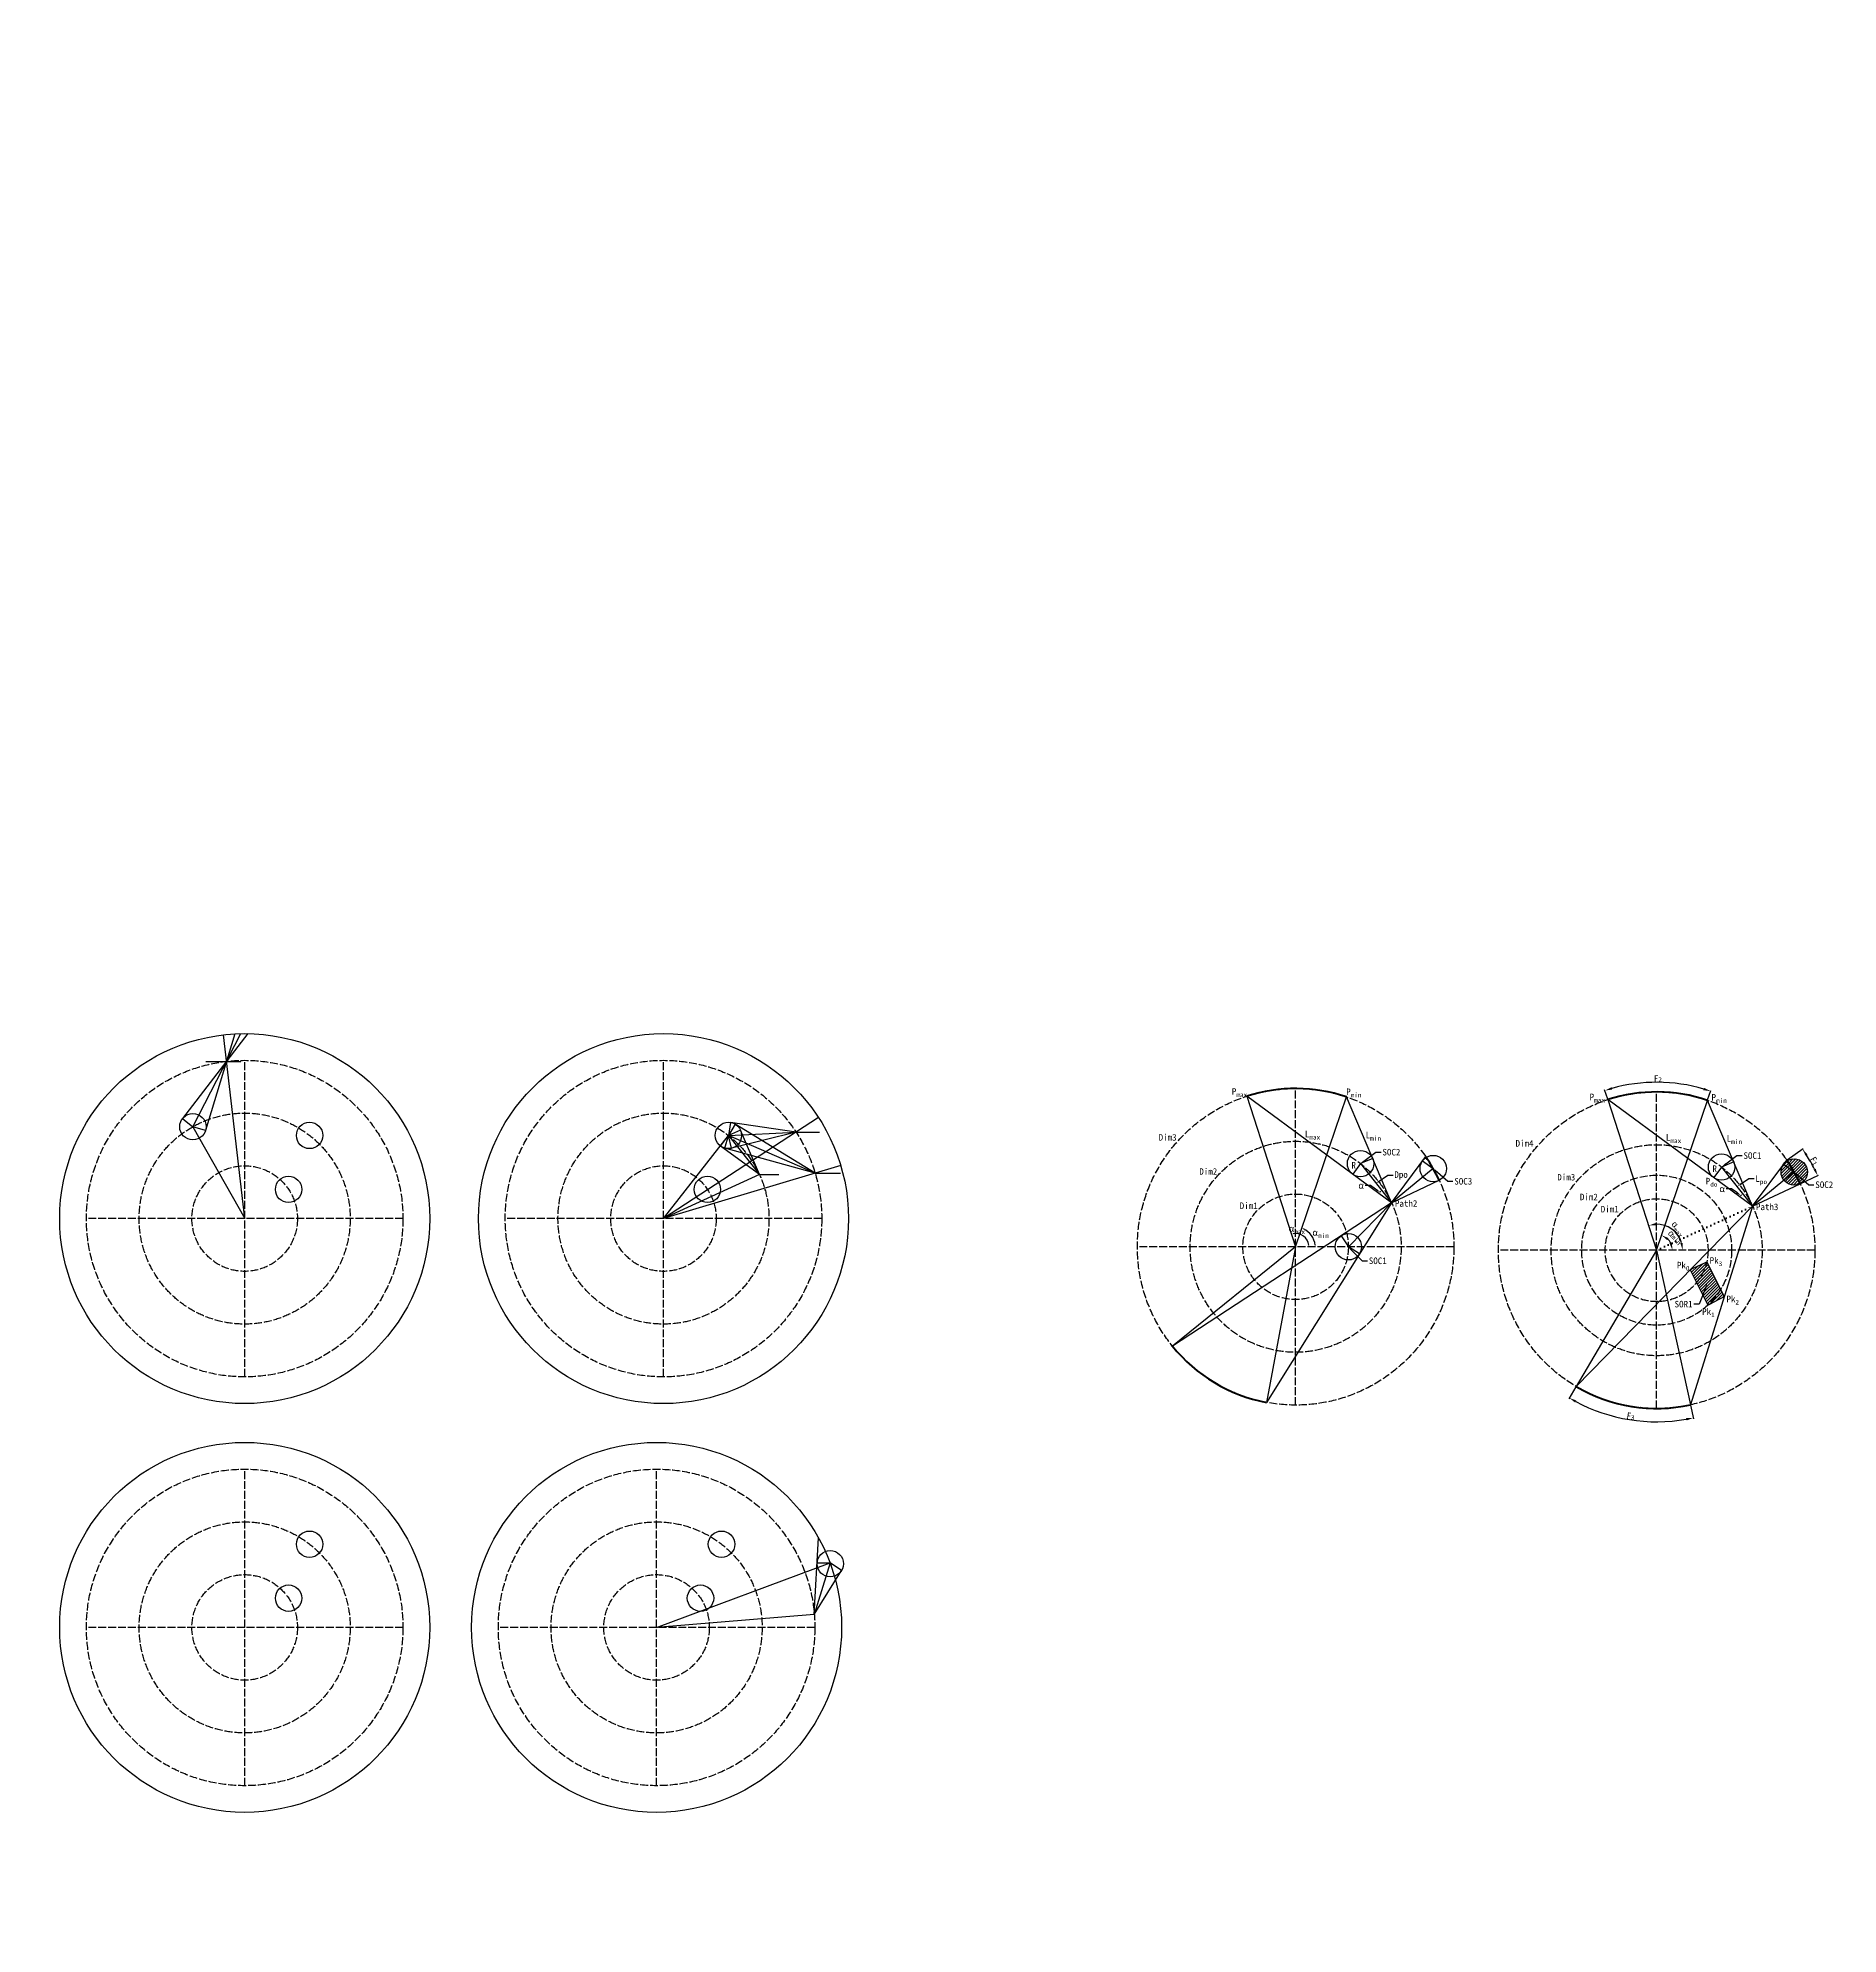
# Model space of a CAD drawing. Header units: millimetres. Extents: x 3921 to 9559, y -3868 to 8803.
# Drawn here: x 6829 to 9559, y 3052 to 5928 of the extents above; entities that cross this region are included whole.
import ezdxf
from ezdxf import colors
from ezdxf.entities.mleader import LeaderData, LeaderLine
from ezdxf.math import Vec2, Vec3

# ---------------------------------------------------------------- set-up
doc = ezdxf.new("R2010")
doc.units = ezdxf.units.MM
doc.linetypes.add('ACAD_ISO02W100', pattern=[15, 12, -3])
doc.linetypes.add('DOT2', pattern=[3.175, 0, -3.175])
for name, color, linetype in [('1', 3, 'Continuous'), ('极径圆', 7, 'ACAD_ISO02W100'), ('障碍物圆', 1, 'Continuous')]:
    doc.layers.add(name, color=color, linetype=linetype)
doc.styles.get("Standard").update_dxf_attribs({"font": ''})
doc.styles.get('Standard').set_extended_font_data('SimSun')
doc.dimstyles.new('ISO-25', dxfattribs={"dimtxt": 2.5, "dimasz": 2.5, "dimexe": 1.25, "dimexo": 0.625, "dimtad": 1, "dimtxsty": 'Standard', "dimcen": 2.5, "dimadec": 0, "dimazin": 0, "dimtfac": 1, "dimtmove": 0, "dimatfit": 3, "dimfxl": 1, "dimarcsym": 0})

# ---------------------------------------------------------------- blocks, each defined once
blk = doc.blocks.new('*D30')
at = {"color": 0, "lineweight": -2, "transparency": 16777216}
blk.add_arc((8881.6, 4161.3), 24.1, 134.2671, 137.6854, dxfattribs=at)
at = {"color": 0, "transparency": 16777216}
for points in [[(8864.1, 4177.3), (8863.5, 4177.8), (8862.2, 4175.6)], [(8864.5, 4178.9), (8865.1, 4178.2), (8866.7, 4180.2)]]:
    blk.add_solid(points, dxfattribs=at)
at = {"layer": 'Defpoints', "color": 0, "transparency": 16777216}
for p in [(8662.2, 4322.9), (8834.6, 4220.7), (8865, 4178.8), (8881.6, 4161.3), (8881.6, 4161.3)]:
    blk.add_point(p, dxfattribs=at)
blk = doc.blocks.new('*D38')
at = {"color": 0, "lineweight": -2, "transparency": 16777216}
blk.add_arc((8736.2, 4094.6), 29.6, 4.8487, 66.3862, dxfattribs=at)
at = {"color": 0, "transparency": 16777216}
for points in [[(8747.9, 4121.3), (8748.2, 4122.1), (8745.7, 4122.6)], [(8766, 4097.1), (8765.2, 4097.1), (8765.7, 4094.6)]]:
    blk.add_solid(points, dxfattribs=at)
at = {"layer": 'Defpoints', "color": 0, "transparency": 16777216}
for p in [(8813.4, 4321.9), (8756.1, 4116.4), (8496.2, 4094.6), (8736.2, 4094.6), (8976.2, 4094.6)]:
    blk.add_point(p, dxfattribs=at)
blk = doc.blocks.new('*D39')
at = {"color": 0, "lineweight": -2, "transparency": 16777216}
blk.add_arc((8736.2, 4094.6), 20.1, 7.1209, 100.8387, dxfattribs=at)
at = {"color": 0, "transparency": 16777216}
for points in [[(8732.5, 4114), (8732.3, 4114.8), (8730, 4113.8)], [(8756.6, 4097.1), (8755.7, 4097.1), (8756.3, 4094.6)]]:
    blk.add_solid(points, dxfattribs=at)
at = {"layer": 'Defpoints', "color": 0, "transparency": 16777216}
for p in [(8662.2, 4322.9), (8496.2, 4094.6), (8736.2, 4094.6), (8752.5, 4106.4), (8976.2, 4094.6)]:
    blk.add_point(p, dxfattribs=at)
blk = doc.blocks.new('*D53')
at = {"color": 0, "lineweight": -2, "transparency": 16777216}
blk.add_arc((9429.1, 4156.1), 24.1, 134.2671, 137.6854, dxfattribs=at)
at = {"color": 0, "transparency": 16777216}
for points in [[(9411.6, 4172.1), (9410.9, 4172.6), (9409.7, 4170.4)], [(9412, 4173.7), (9412.5, 4173.1), (9414.1, 4175)]]:
    blk.add_solid(points, dxfattribs=at)
at = {"layer": 'Defpoints', "color": 0, "transparency": 16777216}
for p in [(9209.6, 4317.8), (9382.1, 4215.6), (9412.5, 4173.6), (9429.1, 4156.1), (9429.1, 4156.1)]:
    blk.add_point(p, dxfattribs=at)
blk = doc.blocks.new('*D54')
at = {"color": 0, "lineweight": -2, "transparency": 16777216}
blk.add_arc((9283.6, 4089.5), 23.9, 26.5698, 44.6651, dxfattribs=at)
at = {"color": 0, "transparency": 16777216}
for points in [[(9299.7, 4104.7), (9301.6, 4107.8), (9291.3, 4112.1)], [(9306.8, 4100.6), (9303.3, 4099.7), (9307.6, 4089.5)]]:
    blk.add_solid(points, dxfattribs=at)
at = {"layer": 'Defpoints', "color": 0, "transparency": 16777216}
for p in [(9360.8, 4316.7), (9043.6, 4089.5), (9283.6, 4089.5), (9299.8, 4107.1), (9523.6, 4089.5)]:
    blk.add_point(p, dxfattribs=at)
blk = doc.blocks.new('*D55')
at = {"color": 0, "lineweight": -2, "transparency": 16777216}
blk.add_arc((9283.6, 4089.5), 39.4, 16.0659, 91.8937, dxfattribs=at)
at = {"color": 0, "transparency": 16777216}
for points in [[(9282.7, 4127), (9282, 4130.6), (9271.5, 4126.9)], [(9323.3, 4100.6), (9319.6, 4100.1), (9323, 4089.5)]]:
    blk.add_solid(points, dxfattribs=at)
at = {"layer": 'Defpoints', "color": 0, "transparency": 16777216}
for p in [(9209.6, 4317.8), (9315.5, 4112.6), (9043.6, 4089.5), (9283.6, 4089.5), (9523.6, 4089.5)]:
    blk.add_point(p, dxfattribs=at)
blk = doc.blocks.new('*D64')
at = {"color": 0, "lineweight": -2, "transparency": 16777216}
for p, q in [((9209.4, 4318.4), (9204.8, 4332.8)), ((9361, 4317.3), (9365.9, 4331.7))]:
    blk.add_line(p, q, dxfattribs=at)
blk.add_arc((9283.6, 4089.5), 254.6, 73.7107, 105.4838, dxfattribs=at)
at = {"color": 0, "transparency": 16777216}
for points in [[(9216.2, 4333), (9215.1, 4336.6), (9205.1, 4331.6)], [(9355.6, 4335.6), (9354.5, 4332.1), (9365.5, 4330.5)]]:
    blk.add_solid(points, dxfattribs=at)
at = {"layer": 'Defpoints', "color": 0, "transparency": 16777216}
for p in [(9312.6, 4342.4), (9209.6, 4317.8), (9360.8, 4316.7), (9283.6, 4089.5), (9283.6, 4089.5)]:
    blk.add_point(p, dxfattribs=at)
at = {"color": 0, "transparency": 16777216, "insert": (9285.5, 4349.7), "char_height": 2.5, "attachment_point": 5, "rotation": 359.5972}
blk.add_mtext('{\\H4x;F\\H0.7x;\\S^ 2;}', dxfattribs=at)
blk = doc.blocks.new('*D67')
at = {"color": 0, "lineweight": -2, "transparency": 16777216}
for p, q in [((9481.4, 4226.6), (9505.9, 4243.6)), ((9501.4, 4190.2), (9529.1, 4203))]:
    blk.add_line(p, q, dxfattribs=at)
blk.add_arc((9283.6, 4089.5), 269.2, 27.1763, 32.4026, dxfattribs=at)
at = {"color": 0, "transparency": 16777216}
for points in [[(9509.4, 4232.7), (9512.4, 4234.7), (9504.8, 4242.9)], [(9524.8, 4213.2), (9521.5, 4211.6), (9527.9, 4202.5)]]:
    blk.add_solid(points, dxfattribs=at)
at = {"layer": 'Defpoints', "color": 0, "transparency": 16777216}
for p in [(9513.3, 4229.9), (9480.9, 4226.2), (9500.8, 4190), (9283.6, 4089.5), (9283.6, 4089.5)]:
    blk.add_point(p, dxfattribs=at)
at = {"color": 0, "transparency": 16777216, "insert": (9522.8, 4224.8), "char_height": 2.5, "attachment_point": 5, "rotation": 299.5038}
blk.add_mtext('{\\H4x;F\\H0.7x;\\S^ 1;}', dxfattribs=at)
blk = doc.blocks.new('*D68')
at = {"color": 0, "lineweight": -2, "transparency": 16777216}
for p, q in [((9161.3, 3882.3), (9150.6, 3864.3)), ((9335.2, 3854.4), (9339.7, 3834))]:
    blk.add_line(p, q, dxfattribs=at)
blk.add_arc((9283.6, 4089.5), 260.2, 241.8492, 279.9498, dxfattribs=at)
at = {"color": 0, "transparency": 16777216}
for points in [[(9160, 3858.4), (9161.8, 3861.6), (9151.3, 3865.4)], [(9328.3, 3834.9), (9329, 3831.3), (9339.4, 3835.2)]]:
    blk.add_solid(points, dxfattribs=at)
at = {"layer": 'Defpoints', "color": 0, "transparency": 16777216}
for p in [(9283.6, 4089.5), (9283.6, 4089.5), (9161.6, 3882.8), (9335.1, 3855), (9210.8, 3839.6)]:
    blk.add_point(p, dxfattribs=at)
at = {"color": 0, "transparency": 16777216, "insert": (9244.2, 3837.9), "char_height": 2.5, "attachment_point": 5, "rotation": 351.0823}
blk.add_mtext('{\\H4x;F\\H0.7x;\\S^ 3;}', dxfattribs=at)

msp = doc.modelspace()

# ---------------------------------------------------------------- hatches: boundary and pattern name
h = msp.add_hatch()
h.set_pattern_fill('ANSI31', color=256)
h.paths.add_polyline_path([(9359.647, 4072.074), (9347.135, 4065.844), (9334.623, 4059.613), (9344.211, 4040.359, 0.11458364)])
h.paths.add_polyline_path([(9359.647, 4072.074, -0.11458364), (9344.211, 4040.359), (9361.17, 4006.302, 0.06774532), (9380.574, 4030.049)])
h.paths.add_polyline_path([(9386.194, 4018.763), (9380.574, 4030.049, -0.06774532), (9361.17, 4006.302), (9373.682, 4012.532)])
h.paths.add_polyline_path([(9481.69, 4225.013, -0.04170288), (9501.44, 4190.269, 0.28096114), (9512.289, 4208.053, 0.58906166)])
h.paths.add_polyline_path([(9481.69, 4225.013, 0.09434779), (9476.199, 4219.932), (9492.289, 4208.053, 0.02084238)])
h.paths.add_polyline_path([(9476.199, 4219.932, 0.16034441), (9472.289, 4208.053, 0.17367139), (9476.837, 4195.356), (9492.289, 4208.053)])
h.paths.add_polyline_path([(9492.289, 4208.053), (9476.837, 4195.356, 0.34358365), (9500.823, 4189.965)])

# ---------------------------------------------------------------- linework, layer by layer
at = {"color": 1}
for p, q in [((8662.163, 4322.927), (8736.166, 4094.621)), ((8736.166, 4094.621), (8813.371, 4321.864)), ((9209.638, 4317.759), (9283.641, 4089.453)), ((9283.641, 4089.453), (9360.847, 4316.696)), ((8736.166, 4094.621), (8549.261, 3944.067)), ((8736.166, 4094.621), (8691.772, 3858.763)), ((9283.641, 4089.453), (9161.57, 3882.817)), ((9283.641, 4089.453), (9335.062, 3855.026))]:
    msp.add_line(p, q, dxfattribs=at)
at = {"color": 5}
for p, q in [((8881.614, 4161.29), (8933.375, 4231.4)), ((8834.614, 4220.748), (8822.753, 4204.645)), ((8944.814, 4213.221), (8881.614, 4161.29)), ((8928.724, 4225.1), (8944.814, 4213.221)), ((8944.814, 4213.221), (8953.348, 4195.133)), ((9382.089, 4215.58), (9370.228, 4199.477)), ((9429.089, 4156.122), (9480.85, 4226.232)), ((9492.289, 4208.053), (9429.089, 4156.122)), ((9476.199, 4219.932), (9492.289, 4208.053)), ((9492.289, 4208.053), (9500.823, 4189.965)), ((8881.614, 4161.29), (8953.97, 4195.426)), ((9429.089, 4156.122), (9501.445, 4190.258)), ((8881.614, 4161.29), (8549.261, 3944.067)), ((8881.614, 4161.29), (8691.772, 3858.763)), ((8816.166, 4094.621), (8881.614, 4161.29)), ((9429.089, 4156.122), (9161.57, 3882.817)), ((9429.089, 4156.122), (9335.062, 3855.026)), ((8805.224, 4111.362), (8816.166, 4094.621)), ((8833.107, 4083.99), (8816.166, 4094.621))]:
    msp.add_line(p, q, dxfattribs=at)
at = {"color": 3, "linetype": 'DOT2', "lineweight": 60, "ltscale": 2}
msp.add_line((9283.641, 4089.453), (9429.089, 4156.122), dxfattribs=at)
for p, q in [((9347.135, 4065.844), (9334.623, 4059.613)), ((9334.623, 4059.613), (9361.17, 4006.302)), ((9347.135, 4065.844), (9359.647, 4072.074)), ((9359.647, 4072.074), (9386.194, 4018.763)), ((9361.17, 4006.302), (9373.682, 4012.532)), ((9386.194, 4018.763), (9373.682, 4012.532))]:
    msp.add_line(p, q)
at = {"color": 3}
for p, q in [((8006.274, 3537.092), (8012.533, 3653.328)), ((7767.076, 3517.491), (8030.053, 3615.183)), ((8030.45, 3615.183), (8006.274, 3537.092)), ((8006.274, 3537.092), (8047.453, 3603.577)), ((8010.479, 3615.183), (8030.45, 3615.183)), ((8047.453, 3603.577), (8030.45, 3615.183)), ((8006.274, 3537.092), (7767.076, 3517.491))]:
    msp.add_line(p, q, dxfattribs=at)
at = {"color": 1}
msp.add_circle((8030.45, 3614.108), 20, dxfattribs=at)
at = {"color": 1, "lineweight": 120}
for centre, start, end in [((8736.166, 4094.621), 71.234908, 107.959586), ((9283.641, 4089.453), 71.234908, 107.959586), ((8736.166, 4094.621), 24.835965, 34.744123), ((9283.641, 4089.453), 24.835965, 34.744123), ((8736.166, 4094.621), 218.851923, 259.34027), ((9283.641, 4089.453), 239.427341, 282.371681)]:
    msp.add_arc(centre, 240, start, end, dxfattribs=at)
at = {"layer": '1'}
for p, q in [((7147.403, 4417.873), (7047.994, 4288.966)), ((7063.831, 4276.753), (7136.669, 4417.858)), ((7127.692, 4417.531), (7082.961, 4270.916)), ((7142.416, 4137.381), (7110.325, 4416.076)), ((7083.535, 4375.806), (7136.706, 4375.806)), ((7047.994, 4288.966), (7063.831, 4276.753)), ((7082.961, 4270.916), (7063.831, 4276.753)), ((7063.831, 4276.753), (7142.416, 4137.381))]:
    msp.add_line(p, q, dxfattribs=at)
at = {"layer": '1', "color": 5}
for p, q in [((8881.614, 4161.29), (8662.163, 4322.927)), ((8881.614, 4161.29), (8813.371, 4321.864)), ((9429.089, 4156.122), (9209.638, 4317.759)), ((9429.089, 4156.122), (9360.847, 4316.696)), ((8853.021, 4228.571), (8834.614, 4220.748)), ((8834.614, 4220.748), (8881.614, 4161.29)), ((9400.496, 4223.403), (9382.089, 4215.58)), ((9382.089, 4215.58), (9429.089, 4156.122))]:
    msp.add_line(p, q, dxfattribs=at)
at = {"layer": '1', "color": 3}
for p, q in [((8012.579, 4290.518), (7777.527, 4137.381)), ((7777.527, 4137.381), (7875.975, 4263.508)), ((7870.637, 4244.234), (7875.975, 4263.508)), ((7878.931, 4283.288), (7875.975, 4263.508)), ((7886.432, 4280.557), (7875.975, 4263.508)), ((7875.975, 4263.508), (7978.615, 4268.39)), ((7880.795, 4244.098), (7875.975, 4263.508)), ((8007.401, 4206.357), (7875.975, 4263.508)), ((7978.615, 4268.39), (7878.931, 4283.288)), ((7978.615, 4268.39), (7880.795, 4244.098)), ((8007.401, 4206.357), (7886.432, 4280.557)), ((7978.615, 4268.39), (8014.247, 4268.39)), ((8007.401, 4206.357), (7870.637, 4244.234)), ((8046.228, 4218.007), (7777.527, 4137.381)), ((8007.401, 4206.357), (8045.815, 4206.357))]:
    msp.add_line(p, q, dxfattribs=at)
at = {"layer": '1', "color": 6}
for p, q in [((7777.527, 4137.381), (7875.975, 4263.508)), ((7875.975, 4263.508), (7922.975, 4204.05)), ((7922.975, 4204.05), (7894.381, 4271.331)), ((7922.975, 4204.05), (7864.114, 4247.405)), ((7922.975, 4204.05), (7777.527, 4137.381)), ((7922.975, 4204.05), (7952.199, 4204.05))]:
    msp.add_line(p, q, dxfattribs=at)
at = {"layer": '1', "color": 7}
for p in [(7864.114, 4247.405), (7894.381, 4271.331)]:
    msp.add_line(p, (7875.975, 4263.508), dxfattribs=at)
at = {"layer": '1', "color": 3}
for centre in [(7142.416, 4137.381), (7777.527, 4137.381), (7142.416, 3517.491), (7767.076, 3517.491)]:
    msp.add_circle(centre, 280.536, dxfattribs=at)
at = {"layer": '极径圆'}
for p, q in [((7142.416, 3897.381), (7142.416, 4377.381)), ((7777.527, 3897.381), (7777.527, 4377.381)), ((8736.166, 3854.621), (8736.166, 4334.621)), ((9283.641, 3849.453), (9283.641, 4329.453)), ((7382.416, 4137.381), (6902.416, 4137.381)), ((8017.527, 4137.381), (7537.527, 4137.381)), ((8976.166, 4094.621), (8496.166, 4094.621)), ((9523.641, 4089.453), (9043.641, 4089.453)), ((7142.416, 3277.491), (7142.416, 3757.491)), ((7767.076, 3277.491), (7767.076, 3757.491)), ((7382.416, 3517.491), (6902.416, 3517.491)), ((8007.076, 3517.491), (7527.076, 3517.491))]:
    msp.add_line(p, q, dxfattribs=at)
for centre, radius in [((7142.416, 4137.381), 240), ((7777.527, 4137.381), 240), ((8736.166, 4094.621), 240), ((9283.641, 4089.453), 240), ((7142.416, 4137.381), 160), ((7777.527, 4137.381), 160), ((8736.166, 4094.621), 160), ((9283.641, 4089.453), 160), ((7142.416, 4137.381), 80), ((7777.527, 4137.381), 80), ((9283.641, 4089.453), 113.688), ((8736.166, 4094.621), 80), ((9283.641, 4089.453), 77.967), ((7142.416, 3517.491), 240), ((7767.076, 3517.491), 240), ((7142.416, 3517.491), 160), ((7767.076, 3517.491), 160), ((7142.416, 3517.491), 80), ((7767.076, 3517.491), 80)]:
    msp.add_circle(centre, radius, dxfattribs=at)
at = {"layer": '障碍物圆'}
for centre in [(7063.831, 4276.753), (7240.863, 4263.508), (7875.975, 4263.508), (7209.001, 4181.725), (7844.112, 4181.725), (7240.863, 3643.618), (7865.524, 3643.618), (7209.001, 3561.835), (7833.661, 3561.835)]:
    msp.add_circle(centre, 20, dxfattribs=at)
at = {"layer": '障碍物圆', "color": 7}
for centre in [(8834.614, 4220.748), (8944.814, 4213.221), (9382.089, 4215.58), (9492.289, 4208.053)]:
    msp.add_circle(centre, 20, dxfattribs=at)
at = {"layer": '障碍物圆', "color": 5}
msp.add_circle((8816.166, 4094.621), 20, dxfattribs=at)

# ---------------------------------------------------------------- texts
at = {"color": 1, "char_height": 10, "attachment_point": 1}
for s, width, insert in [('\\A1;{\\C0;P\\H0.7x;\\S^ max;}', 35.75224, (8639.43, 4335.109)), ('\\A1;{\\C0;P\\H0.7x;\\S^ min;}', 35.75224, (8812.91, 4334.655)), ('\\A1;{\\C0;P\\H0.7x;\\S^ max;}', 35.75224, (9182.095, 4326.785)), ('\\A1;{\\C0;P\\H0.7x;\\S^ min;}', 35.75224, (9366.838, 4326.189)), ('{\\C0;Dim3}', 35.75224, (8528.46, 4265.553)), ('\\A1;{\\C0;L\\H0.7x;\\S^ max;}', 35.75224, (8750.224, 4270.614)), ('\\A1;{\\C0;L\\H0.7x;\\S^ min;}', 35.75224, (8842.403, 4269.086)), ('{\\C0;Dim4}', 35.75224, (9069.709, 4256.432)), ('\\A1;{\\C0;L\\H0.7x;\\S^ max;}', 35.75224, (9297.699, 4265.446)), ('\\A1;{\\C0;L\\H0.7x;\\S^ min;}', 35.75224, (9389.878, 4263.918)), ('{\\C0;Dim2}', 35.75224, (8590.105, 4213.793)), ('{\\C0;R}', 10.08825, (8820.787, 4223.186)), ('{\\C0;Dim3}', 35.75224, (9132.97, 4205.173)), ('\\A1;{\\C0;P\\H0.7x;\\S^ do;}', 10.08825, (9358.044, 4199.197)), ('{\\C0;R}', 10.08825, (9368.262, 4218.018)), ('{\\C0;Dim2}', 35.75224, (9167.258, 4175.161)), ('{\\C0;Dim1}', 35.75224, (8651.421, 4161.854)), ('{\\C0;Path2}', 35.75224, (8886.749, 4165.376)), ('{\\C0;Dim1}', 35.75224, (9198.896, 4156.686)), ('{\\C0;Path3}', 35.75224, (9434.224, 4160.208)), ('\\A1;{\\C0;α\\H0.7x;\\S^ max;}', 35.75224, (8725.552, 4127.368)), ('\\A1;{\\C0;α\\H0.7x;\\S^ min;}', 35.75224, (8761.522, 4121.425)), ('\\A1;{\\C0;Pk\\H0.7x;\\S^ 0;}', 10.08825, (9314.453, 4071.824)), ('\\A1;{\\C0;Pk\\H0.7x;\\S^ 3;}', 10.08825, (9364.055, 4078.863)), ('\\A1;{\\C0;Pk\\H0.7x;\\S^ 1;}', 10.08825, (9352.618, 4001.324)), ('\\A1;{\\C0;Pk\\H0.7x;\\S^ 2;}', 10.08825, (9389.577, 4020.496))]:
    msp.add_mtext_dynamic_manual_height_columns(s, width=width, gutter_width=12.5, heights=[17.454], dxfattribs=dict(at, insert=insert))
at = {"color": 1, "char_height": 10, "attachment_point": 1, "rotation": 312.216838}
for s, width, insert in [('{\\fArial|b0|i0|c134|p34;\\H0.95833x;\\C256;α\\A1;\\fSimSun|b0|i0|c134|p34;\\H0.73044x;\\S^ min;}', 45.2296, (9307.054, 4120.899)), ('\\A1;{\\fArial|b0|i0|c134|p34;\\H0.95833x;\\C256;α\\fSimSun|b0|i0|c134|p34;\\H0.73x;\\S^ max;}', 28.78927, (9312.392, 4134.75))]:
    msp.add_mtext_dynamic_manual_height_columns(s, width=width, gutter_width=12.5, heights=[17.454], dxfattribs=dict(at, insert=insert))

# ---------------------------------------------------------------- dimensions: what is measured, and where the dimension line sits
for base, line1, line2, text, override, picture, middle in [((9315.488, 4112.58), ((9209.638, 4317.759), (9283.641, 4089.453)), ((9523.641, 4089.453), (9043.641, 4089.453)), ' ', {"dimasz": 11, "dimtad": 3}, '*D55', (5120.037, 8802.883)), ((8752.453, 4106.448), ((8662.163, 4322.927), (8736.166, 4094.621)), ((8976.166, 4094.621), (8496.166, 4094.621)), ' ', {"dimtad": 3}, '*D39', (4658.167, 8469.378)), ((9312.565, 4342.393), ((9209.638, 4317.759), (9283.641, 4089.453)), ((9283.641, 4089.453), (9360.847, 4316.696)), '{\\H4x;F\\H0.7x;\\S^ 2;}', {"dimasz": 11}, '*D64', (9285.47, 4349.66))]:
    dim = msp.add_angular_dim_2l(base=base, line1=line1, line2=line2, text=text, dimstyle='ISO-25', override=override)
    dim.commit()
    dim.dimension.update_dxf_attribs({"geometry": picture, "text_midpoint": middle})
dim = msp.add_angular_dim_2l(base=(8756.134, 4116.404), line1=((8736.166, 4094.621), (8813.371, 4321.864)), line2=((8976.166, 4094.621), (8496.166, 4094.621)), text=' ', dimstyle='ISO-25')
dim.commit()
dim.dimension.update_dxf_attribs({"geometry": '*D38', "text_midpoint": (8762.203, 4108.596), "dimtype": 162})
for base, line1, line2, picture, middle in [((8865.033, 4178.808), ((8834.614, 4220.748), (8881.614, 4161.29)), ((8881.614, 4161.29), (8662.163, 4322.927)), '*D30', (9164.199, -3470.306)), ((9412.508, 4173.64), ((9382.089, 4215.58), (9429.089, 4156.122)), ((9429.089, 4156.122), (9209.638, 4317.759)), '*D53', (9542.348, -3867.582))]:
    dim = msp.add_angular_dim_2l(base=base, line1=line1, line2=line2, text=' ', dimstyle='ISO-25')
    dim.commit()
    dim.dimension.update_dxf_attribs({"geometry": picture, "text_midpoint": middle})
for base, line1, line2, text, picture, middle in [((9299.814, 4107.097), ((9283.641, 4089.453), (9360.847, 4316.696)), ((9523.641, 4089.453), (9043.641, 4089.453)), ' ', '*D54', (9304.588, 4101.032)), ((9513.3, 4229.863), ((9500.823, 4189.965), (9283.641, 4089.453)), ((9283.641, 4089.453), (9480.85, 4226.232)), '{\\H4x;F\\H0.7x;\\S^ 1;}', '*D67', (9517.915, 4222.019)), ((9210.781, 3839.61), ((9283.641, 4089.453), (9335.062, 3855.026)), ((9283.641, 4089.453), (9161.57, 3882.817)), '{\\H4x;F\\H0.7x;\\S^ 3;}', '*D68', (9243.298, 3832.349))]:
    dim = msp.add_angular_dim_2l(base=base, line1=line1, line2=line2, text=text, dimstyle='ISO-25', override={"dimasz": 11})
    dim.commit()
    dim.dimension.update_dxf_attribs({"geometry": picture, "text_midpoint": middle, "dimtype": 162})

# ---------------------------------------------------------------- leaders
ml = msp.add_multileader_mtext('Standard')
ml.set_content('SOC2', color=256)
ml.set_leader_properties()
ml.build(insert=Vec2(0, 0))
ctx = ml.context
ctx.base_point, ctx.char_height, ctx.plane_origin = Vec3(8865.832, 4238.113), 10, Vec3(8848.94, 4264.656)
notes = []
notes.append((ctx, [(0, (1, 1, 0), (8857.832, 4238.113), (1, 0), 8, [(0, [(8834.614, 4220.748)], 0, [])])]))
ctx.mtext.insert, ctx.mtext.flow_direction = Vec3(8867.832, 4243.113), 5
ml = msp.add_multileader_mtext('Standard')
ml.set_content('SOC1', color=256)
ml.set_leader_properties()
ml.build(insert=Vec2(0, 0))
ml.multileader.update_dxf_attribs({"arrow_head_size": 8})
ctx = ml.context
ctx.base_point, ctx.char_height, ctx.arrow_head_size, ctx.plane_origin = Vec3(9413.307, 4232.945), 10, 8, Vec3(9396.415, 4259.488)
notes.append((ctx, [(0, (1, 1, 0), (9405.307, 4232.945), (1, 0), 8, [(0, [(9382.089, 4215.58)], 0, [])])]))
ctx.mtext.insert, ctx.mtext.flow_direction = Vec3(9415.307, 4237.945), 5
ml = msp.add_multileader_mtext('Standard')
ml.set_content('Dpo', color=256)
ml.set_leader_properties()
ml.build(insert=Vec2(0, 0))
ctx = ml.context
ctx.base_point, ctx.char_height, ctx.plane_origin = Vec3(8883.89, 4203.252), 10, Vec3(8858.114, 4191.019)
notes.append((ctx, [(0, (1, 1, 0), (8875.89, 4203.252), (1, 0), 8, [(0, [(8858.114, 4191.019)], 0, [])])]))
ctx.mtext.insert, ctx.mtext.flow_direction = Vec3(8885.89, 4209.169), 5
ml = msp.add_multileader_mtext('Standard')
ml.set_content('SOC3', color=256)
ml.set_leader_properties()
ml.build(insert=Vec2(0, 0))
ctx = ml.context
ctx.base_point, ctx.char_height, ctx.plane_origin = Vec3(8974.779, 4193.966), 10, Vec3(8944.814, 4213.221)
notes.append((ctx, [(0, (1, 1, 0), (8966.779, 4193.966), (1, 0), 8, [(0, [(8944.814, 4213.221)], 0, [])])]))
ctx.mtext.insert, ctx.mtext.flow_direction = Vec3(8976.779, 4198.966), 5
ml = msp.add_multileader_mtext('Standard')
ml.set_content('\\A1;L{\\H0.7x;\\S^ po;}', color=256)
ml.set_leader_properties()
ml.build(insert=Vec2(0, 0))
ml.multileader.update_dxf_attribs({"arrow_head_size": 8})
ctx = ml.context
ctx.base_point, ctx.char_height, ctx.arrow_head_size, ctx.plane_origin = Vec3(9431.365, 4198.084), 10, 8, Vec3(9405.589, 4185.851)
notes.append((ctx, [(0, (1, 1, 0), (9423.365, 4198.084), (1, 0), 8, [(0, [(9405.589, 4185.851)], 0, [])])]))
ctx.mtext.insert, ctx.mtext.flow_direction = Vec3(9433.365, 4203.084), 5
ml = msp.add_multileader_mtext('Standard')
ml.set_content('SOC2', color=256)
ml.set_leader_properties()
ml.build(insert=Vec2(0, 0))
ml.multileader.update_dxf_attribs({"arrow_head_size": 8})
ctx = ml.context
ctx.base_point, ctx.char_height, ctx.arrow_head_size, ctx.plane_origin = Vec3(9522.254, 4188.798), 10, 8, Vec3(9492.289, 4208.053)
notes.append((ctx, [(0, (1, 1, 0), (9514.254, 4188.798), (1, 0), 8, [(0, [(9492.289, 4208.053)], 0, [])])]))
ctx.mtext.insert, ctx.mtext.flow_direction = Vec3(9524.254, 4193.798), 5
ml = msp.add_multileader_mtext('Standard')
ml.set_content('α', color=256)
ml.set_leader_properties()
ml.build(insert=Vec2(0, 0))
ctx = ml.context
ctx.base_point, ctx.char_height, ctx.plane_origin = Vec3(8831.553, 4187.775), 10, Vec3(8801.916, 4157.456)
ctx.text_align_type = 2
notes.append((ctx, [(1, (1, 1, 0), (8849.775, 4187.775), (-1, 0), 8, [(0, [(8864.1, 4177.264)], 0, [])])]))
ctx.mtext.insert, ctx.mtext.alignment, ctx.mtext.flow_direction = Vec3(8839.775, 4192.775), 3, 5
ml = msp.add_multileader_mtext('Standard')
ml.set_content('α', color=256)
ml.set_leader_properties()
ml.build(insert=Vec2(0, 0))
ml.multileader.update_dxf_attribs({"arrow_head_size": 8})
ctx = ml.context
ctx.base_point, ctx.char_height, ctx.arrow_head_size, ctx.plane_origin = Vec3(9379.028, 4182.607), 10, 8, Vec3(9349.391, 4152.288)
ctx.text_align_type = 2
notes.append((ctx, [(1, (1, 1, 0), (9397.25, 4182.607), (-1, 0), 8, [(0, [(9411.575, 4172.096)], 0, [])])]))
ctx.mtext.insert, ctx.mtext.alignment, ctx.mtext.flow_direction = Vec3(9387.25, 4187.607), 3, 5
ml = msp.add_multileader_mtext('Standard')
ml.set_content('SOC1', color=256)
ml.set_leader_properties()
ml.build(insert=Vec2(0, 0))
ctx = ml.context
ctx.base_point, ctx.char_height, ctx.plane_origin = Vec3(8845.131, 4073.415), 10, Vec3(8827.712, 4065.108)
notes.append((ctx, [(0, (1, 1, 0), (8837.131, 4073.415), (1, 0), 8, [(0, [(8816.166, 4094.621)], 0, [])])]))
ctx.mtext.insert, ctx.mtext.flow_direction = Vec3(8847.131, 4078.415), 5
ml = msp.add_multileader_mtext('Standard')
ml.set_content('SOR1', color=256)
ml.set_leader_properties()
ml.build(insert=Vec2(0, 0))
ml.multileader.update_dxf_attribs({"arrow_head_size": 8})
ctx = ml.context
ctx.base_point, ctx.char_height, ctx.arrow_head_size, ctx.plane_origin = Vec3(9309.702, 4007.678), 10, 8, Vec3(9371.954, 4009.675)
ctx.text_align_type = 2
notes.append((ctx, [(1, (1, 1, 0), (9348.091, 4007.678), (-1, 0), 8, [(0, [(9360.409, 4039.188)], 0, [])])]))
ctx.mtext.insert, ctx.mtext.alignment, ctx.mtext.flow_direction = Vec3(9338.091, 4012.678), 3, 5
for ctx, leaders in notes:
    for number, flags, end, landing, length, lines in leaders:
        leader = LeaderData()
        leader.index, (leader.has_last_leader_line, leader.has_dogleg_vector, leader.attachment_direction) = number, flags
        leader.last_leader_point, leader.dogleg_vector, leader.dogleg_length = Vec3(end), Vec3(landing), length
        for number, points, colour, breaks in lines:
            line = LeaderLine()
            line.index, line.vertices, line.color, line.breaks = number, Vec3.list(points), colors.encode_raw_color(colour), breaks
            leader.lines.append(line)
        ctx.leaders.append(leader)

doc.saveas('drawing.dxf')
